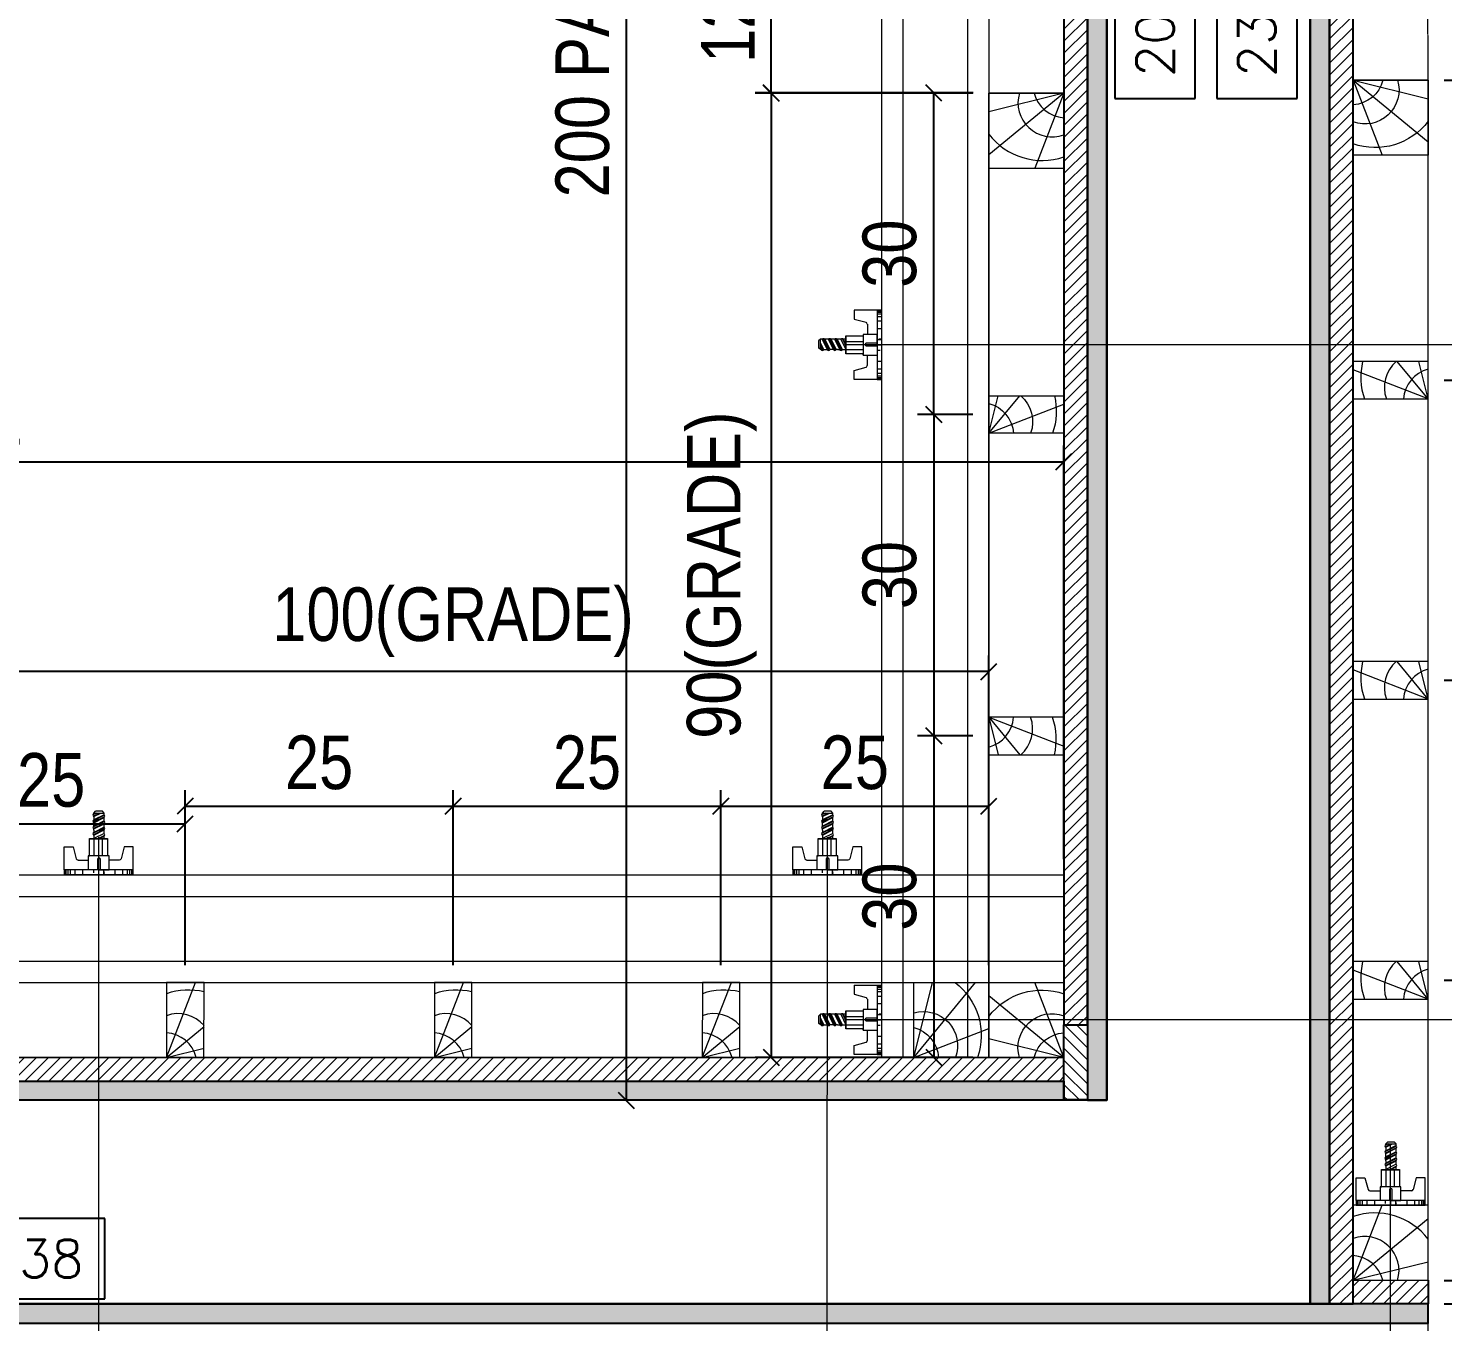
# Model space of a CAD drawing. Extents: x 14400 to 27878, y -21631 to 6985.
# Drawn here: x 23228.5 to 23492.5, y -616.9 to -375.5 of the extents above; entities that cross this region are included whole.
import ezdxf

# ---------------------------------------------------------------- set-up
doc = ezdxf.new("R2010")
doc.units = 0
for name, color, linetype in [('CHAPA', 1, 'Continuous'), ('COTA', 241, 'Continuous'), ('F-PILARES-S', 170, 'Continuous'), ('MEIO_PONT', 93, 'Continuous'), ('SARRAFO', 251, 'Continuous')]:
    doc.layers.add(name, color=color, linetype=linetype)
for name, color, linetype, lineweight in [('Hachura', 251, 'Continuous', 9), ('Madeira', 126, 'Continuous', 18), ('Perfil Metálico', 224, 'Continuous', 18)]:
    doc.layers.add(name, color=color, linetype=linetype, lineweight=lineweight)
doc.styles.add('COTA TECNICA 2X', font='techl___.ttf', dxfattribs={"height": 10})
doc.styles.add('ROMANS', font='romans.shx')
doc.dimstyles.new('SECAO PILAR', dxfattribs={"dimtxt": 10, "dimasz": 3, "dimexe": 3, "dimexo": 3, "dimgap": 3, "dimtad": 1, "dimdec": 1, "dimlfac": 0.5, "dimzin": 12, "dimdsep": 46, "dimtxsty": 'COTA TECNICA 2X', "dimblk1": 'OBLIQUE', "dimblk2": 'OBLIQUE', "dimsah": 1, "dimcen": 0.9, "dimclrd": 256, "dimclre": 256, "dimclrt": 256, "dimadec": 1, "dimazin": 3, "dimtfac": 1, "dimtdec": 1, "dimtmove": 0, "dimatfit": 3, "dimfxl": 1, "dimtolj": 1, "dimtzin": 12, "dimarcsym": 0})
doc.dimstyles.new('SECÇÃO 2', dxfattribs={"dimtxt": 7, "dimasz": 6, "dimexe": 0.18, "dimexo": 2, "dimgap": -4, "dimtad": 3, "dimdec": 1, "dimlfac": 0.5, "dimzin": 12, "dimdsep": 46, "dimtxsty": 'ROMANS', "dimblk": 'ARCHTICK', "dimcen": 0.09, "dimse1": 1, "dimse2": 1, "dimsd1": 1, "dimsd2": 1, "dimclrd": 180, "dimclre": 5, "dimclrt": 1, "dimadec": 0, "dimazin": 3, "dimtfac": 1, "dimtdec": 1, "dimtofl": 0, "dimtmove": 0, "dimatfit": 3, "dimldrblk": 'ARCHTICK', "dimfxl": 1, "dimtolj": 1, "dimtzin": 0, "dimarcsym": 0})

# ---------------------------------------------------------------- blocks, each defined once
blk = doc.blocks.new('*D153')
at = {"layer": 'COTA', "color": 180, "lineweight": -2, "transparency": 16777216}
for p, q in [((23446.3, -362.61), (23431.3, -362.61)), ((23431.3, -362.61), (23431.3, -388.61)), ((23446.3, -388.61), (23446.3, -362.61)), ((23431.3, -388.61), (23446.3, -388.61))]:
    blk.add_line(p, q, dxfattribs=at)
at = {"layer": 'Defpoints', "color": 0, "transparency": 16777216}
for p in [(23429.77, -175.61), (23429.77, -575.61), (23450.3, -575.61)]:
    blk.add_point(p, dxfattribs=at)
at = {"layer": 'COTA', "color": 1, "transparency": 16777216, "insert": (23438.8, -375.61), "char_height": 7, "attachment_point": 5, "rotation": 90, "style": 'ROMANS'}
blk.add_mtext('\\A1;200', dxfattribs=at)
blk = doc.blocks.new('_ArchTick')
at = {"color": 0, "linetype": 'ByBlock', "const_width": 0.15}
blk.add_lwpolyline([(-0.5, -0.5), (0.5, 0.5)], dxfattribs=at)
blk = doc.blocks.new('*D154')
at = {"layer": 'COTA', "color": 180, "lineweight": -2, "transparency": 16777216}
for p, q in [((23465.3, -362.61), (23450.3, -362.61)), ((23450.3, -362.61), (23450.3, -388.61)), ((23465.3, -388.61), (23465.3, -362.61)), ((23450.3, -388.61), (23465.3, -388.61))]:
    blk.add_line(p, q, dxfattribs=at)
at = {"layer": 'Defpoints', "color": 0, "transparency": 16777216}
for p in [(23467.77, -137.61), (23467.77, -613.61), (23469.3, -613.61)]:
    blk.add_point(p, dxfattribs=at)
at = {"layer": 'COTA', "color": 1, "transparency": 16777216, "insert": (23457.8, -375.61), "char_height": 7, "attachment_point": 5, "rotation": 90, "style": 'ROMANS'}
blk.add_mtext('\\A1;238', dxfattribs=at)
blk = doc.blocks.new('*D155')
at = {"layer": 'COTA', "color": 180, "lineweight": -2, "transparency": 16777216}
for p, q in [((23242.77, -597.65), (23216.77, -597.65)), ((23216.77, -597.65), (23216.77, -612.65)), ((23242.77, -612.65), (23242.77, -597.65)), ((23216.77, -612.65), (23242.77, -612.65))]:
    blk.add_line(p, q, dxfattribs=at)
at = {"layer": 'Defpoints', "color": 0, "transparency": 16777216}
for p in [(22991.77, -613.61), (23467.77, -613.61), (23467.77, -616.65)]:
    blk.add_point(p, dxfattribs=at)
at = {"layer": 'COTA', "color": 1, "transparency": 16777216, "insert": (23229.77, -605.15), "char_height": 7, "attachment_point": 5, "style": 'ROMANS'}
blk.add_mtext('\\A1;238', dxfattribs=at)
blk = doc.blocks.new('*D156')
at = {"layer": 'COTA', "color": 180, "lineweight": -2, "transparency": 16777216}
for p, q in [((23223.6, -576.81), (23197.93, -576.81)), ((23197.93, -576.81), (23197.93, -591.81)), ((23223.6, -591.81), (23223.6, -576.81)), ((23197.93, -591.81), (23223.6, -591.81))]:
    blk.add_line(p, q, dxfattribs=at)
at = {"layer": 'Defpoints', "color": 0, "transparency": 16777216}
for p in [(22991.77, -575.61), (23429.77, -575.61), (23429.77, -595.81)]:
    blk.add_point(p, dxfattribs=at)
at = {"layer": 'COTA', "color": 1, "transparency": 16777216, "insert": (23210.77, -584.31), "char_height": 7, "attachment_point": 5, "style": 'ROMANS'}
blk.add_mtext('\\A1;219', dxfattribs=at)
blk = doc.blocks.new('PONTALETE')
at = {"layer": 'Madeira'}
for q in [(2.71, 7), (7, 5.76), (7, 1.74)]:
    blk.add_line((0, 0), q, dxfattribs=at)
blk.add_lwpolyline([(0, 0), (7, 0), (7, 7), (0, 7)], close=True, dxfattribs=at)
for centre, radius, start, end in [((2.04, 0.06), 6.23, 37.2818, 109.0913), ((1.09, 0.9), 3.19, 343.603, 109.9847), ((-0.21, -0.78), 3.09, 14.6322, 86.0383)]:
    blk.add_arc(centre, radius, start, end, dxfattribs=at)
blk = doc.blocks.new('MEIO PONTALETE')
at = {"layer": 'Madeira'}
for q in [(2.71, 7), (3.5, 2.88), (3.5, 0.87)]:
    blk.add_line((0, 0), q, dxfattribs=at)
blk.add_lwpolyline([(0, 0), (3.5, 0), (3.5, 7), (0, 7)], close=True, dxfattribs=at)
for centre, radius, start, end in [((2.04, 0.06), 6.23, 76.4499, 109.0913), ((1.09, 0.9), 3.19, 40.9063, 109.9847), ((-0.21, -0.78), 3.09, 14.6322, 86.0383)]:
    blk.add_arc(centre, radius, start, end, dxfattribs=at)
blk = doc.blocks.new('_Oblique')
at = {"color": 0, "linetype": 'ByBlock', "lineweight": -2}
blk.add_line((-0.5, -0.5), (0.5, 0.5), dxfattribs=at)
blk = doc.blocks.new('*D159')
at = {"layer": 'COTA', "lineweight": -2, "transparency": 16777216}
for p, q in [((23492.77, -366.01), (23575.46, -366.01)), ((23572.46, -385.21), (23572.46, -366.01)), ((23492.77, -385.21), (23575.46, -385.21))]:
    blk.add_line(p, q, dxfattribs=at)
at = {"layer": 'Defpoints', "color": 0, "transparency": 16777216}
for p in [(23489.77, -366.01), (23572.46, -366.01), (23489.77, -385.21)]:
    blk.add_point(p, dxfattribs=at)
at = {"layer": 'COTA', "lineweight": -2, "transparency": 16777216, "xscale": 3, "yscale": 3, "zscale": 3}
for p, rotation in [((23572.46, -366.01), 90), ((23572.46, -385.21), 270)]:
    blk.add_blockref('_Oblique', p, dxfattribs=dict(at, rotation=rotation))
at = {"layer": 'COTA', "transparency": 16777216, "insert": (23564.33, -375.61), "char_height": 10, "attachment_point": 5, "rotation": 90, "style": 'COTA TECNICA 2X'}
blk.add_mtext('\\A1;9.6', dxfattribs=at)
blk = doc.blocks.new('*D191')
at = {"layer": 'COTA', "lineweight": -2, "transparency": 16777216}
for p, q in [((22969.67, -550.61), (22969.67, -453.41)), ((23421.77, -530.61), (23421.77, -453.41)), ((22969.67, -456.41), (23421.77, -456.41))]:
    blk.add_line(p, q, dxfattribs=at)
at = {"layer": 'Defpoints', "color": 0, "transparency": 16777216}
for p in [(23421.77, -456.41), (23421.77, -533.61), (22969.67, -553.61)]:
    blk.add_point(p, dxfattribs=at)
at = {"layer": 'COTA', "lineweight": -2, "transparency": 16777216, "xscale": 3, "yscale": 3, "zscale": 3, "rotation": 180}
blk.add_blockref('_Oblique', (22969.67, -456.41), dxfattribs=at)
at = {"layer": 'COTA', "lineweight": -2, "transparency": 16777216, "xscale": 3, "yscale": 3, "zscale": 3}
blk.add_blockref('_Oblique', (23421.77, -456.41), dxfattribs=at)
at = {"layer": 'COTA', "transparency": 16777216, "insert": (23195.72, -448.31), "char_height": 10, "attachment_point": 5, "style": 'COTA TECNICA 2X'}
blk.add_mtext('\\A1;226 PAINEL', dxfattribs=at)
blk = doc.blocks.new('*D187')
at = {"layer": 'COTA', "lineweight": -2, "transparency": 16777216}
for p, q in [((23207.74, -550.38), (23207.74, -520.98)), ((23257.76, -550.38), (23257.76, -520.98)), ((23207.74, -523.98), (23257.76, -523.98))]:
    blk.add_line(p, q, dxfattribs=at)
at = {"layer": 'Defpoints', "color": 0, "transparency": 16777216}
for p in [(23257.76, -523.98), (23207.74, -553.38), (23257.76, -553.38)]:
    blk.add_point(p, dxfattribs=at)
at = {"layer": 'COTA', "lineweight": -2, "transparency": 16777216, "xscale": 3, "yscale": 3, "zscale": 3, "rotation": 180}
blk.add_blockref('_Oblique', (23207.74, -523.98), dxfattribs=at)
at = {"layer": 'COTA', "lineweight": -2, "transparency": 16777216, "xscale": 3, "yscale": 3, "zscale": 3}
blk.add_blockref('_Oblique', (23257.76, -523.98), dxfattribs=at)
at = {"layer": 'COTA', "transparency": 16777216, "insert": (23232.75, -515.87), "char_height": 10, "attachment_point": 5, "style": 'COTA TECNICA 2X'}
blk.add_mtext('\\A1;25', dxfattribs=at)
blk = doc.blocks.new('*D188')
at = {"layer": 'COTA', "lineweight": -2, "transparency": 16777216}
for p, q in [((23257.76, -550.38), (23257.76, -517.7)), ((23307.76, -550.38), (23307.76, -517.7)), ((23257.76, -520.7), (23307.76, -520.7))]:
    blk.add_line(p, q, dxfattribs=at)
at = {"layer": 'Defpoints', "color": 0, "transparency": 16777216}
for p in [(23307.76, -520.7), (23257.76, -553.38), (23307.76, -553.38)]:
    blk.add_point(p, dxfattribs=at)
at = {"layer": 'COTA', "lineweight": -2, "transparency": 16777216, "xscale": 3, "yscale": 3, "zscale": 3, "rotation": 180}
blk.add_blockref('_Oblique', (23257.76, -520.7), dxfattribs=at)
at = {"layer": 'COTA', "lineweight": -2, "transparency": 16777216, "xscale": 3, "yscale": 3, "zscale": 3}
blk.add_blockref('_Oblique', (23307.76, -520.7), dxfattribs=at)
at = {"layer": 'COTA', "transparency": 16777216, "insert": (23282.76, -512.59), "char_height": 10, "attachment_point": 5, "style": 'COTA TECNICA 2X'}
blk.add_mtext('\\A1;25', dxfattribs=at)
blk = doc.blocks.new('*D189')
at = {"layer": 'COTA', "lineweight": -2, "transparency": 16777216}
for p, q in [((23307.76, -550.38), (23307.76, -517.7)), ((23357.76, -550.38), (23357.76, -517.7)), ((23307.76, -520.7), (23357.76, -520.7))]:
    blk.add_line(p, q, dxfattribs=at)
at = {"layer": 'Defpoints', "color": 0, "transparency": 16777216}
for p in [(23357.76, -520.7), (23307.76, -553.38), (23357.76, -553.38)]:
    blk.add_point(p, dxfattribs=at)
at = {"layer": 'COTA', "lineweight": -2, "transparency": 16777216, "xscale": 3, "yscale": 3, "zscale": 3, "rotation": 180}
blk.add_blockref('_Oblique', (23307.76, -520.7), dxfattribs=at)
at = {"layer": 'COTA', "lineweight": -2, "transparency": 16777216, "xscale": 3, "yscale": 3, "zscale": 3}
blk.add_blockref('_Oblique', (23357.76, -520.7), dxfattribs=at)
at = {"layer": 'COTA', "transparency": 16777216, "insert": (23332.76, -512.59), "char_height": 10, "attachment_point": 5, "style": 'COTA TECNICA 2X'}
blk.add_mtext('\\A1;25', dxfattribs=at)
blk = doc.blocks.new('*D190')
at = {"layer": 'COTA', "lineweight": -2, "transparency": 16777216}
for p, q in [((23207.74, -550.38), (23207.74, -492.6)), ((23407.75, -550.36), (23407.75, -492.6)), ((23407.75, -495.6), (23207.74, -495.6))]:
    blk.add_line(p, q, dxfattribs=at)
at = {"layer": 'Defpoints', "color": 0, "transparency": 16777216}
for p in [(23207.74, -495.6), (23207.74, -553.38), (23407.75, -553.36)]:
    blk.add_point(p, dxfattribs=at)
at = {"layer": 'COTA', "lineweight": -2, "transparency": 16777216, "xscale": 3, "yscale": 3, "zscale": 3, "rotation": 180}
blk.add_blockref('_Oblique', (23207.74, -495.6), dxfattribs=at)
at = {"layer": 'COTA', "lineweight": -2, "transparency": 16777216, "xscale": 3, "yscale": 3, "zscale": 3}
blk.add_blockref('_Oblique', (23407.75, -495.6), dxfattribs=at)
at = {"layer": 'COTA', "transparency": 16777216, "insert": (23307.75, -486.38), "char_height": 10, "attachment_point": 5, "style": 'COTA TECNICA 2X'}
blk.add_mtext('\\A1;100(GRADE)', dxfattribs=at)
blk = doc.blocks.new('*D196')
at = {"layer": 'COTA', "lineweight": -2, "transparency": 16777216}
for p, q in [((23357.76, -550.38), (23357.76, -517.7)), ((23407.75, -550.32), (23407.75, -517.7)), ((23357.76, -520.7), (23407.75, -520.7))]:
    blk.add_line(p, q, dxfattribs=at)
at = {"layer": 'Defpoints', "color": 0, "transparency": 16777216}
for p in [(23407.75, -520.7), (23357.76, -553.38), (23407.75, -553.32)]:
    blk.add_point(p, dxfattribs=at)
at = {"layer": 'COTA', "lineweight": -2, "transparency": 16777216, "xscale": 3, "yscale": 3, "zscale": 3, "rotation": 180}
blk.add_blockref('_Oblique', (23357.76, -520.7), dxfattribs=at)
at = {"layer": 'COTA', "lineweight": -2, "transparency": 16777216, "xscale": 3, "yscale": 3, "zscale": 3}
blk.add_blockref('_Oblique', (23407.75, -520.7), dxfattribs=at)
at = {"layer": 'COTA', "transparency": 16777216, "insert": (23382.76, -512.59), "char_height": 10, "attachment_point": 5, "style": 'COTA TECNICA 2X'}
blk.add_mtext('\\A1;25', dxfattribs=at)
blk = doc.blocks.new('*D216')
at = {"layer": 'COTA', "lineweight": -2, "transparency": 16777216}
for p, q in [((23404.82, -387.59), (23364.14, -387.59)), ((23367.14, -387.59), (23367.14, -567.59)), ((23404.8, -567.59), (23364.14, -567.59))]:
    blk.add_line(p, q, dxfattribs=at)
at = {"layer": 'Defpoints', "color": 0, "transparency": 16777216}
for p in [(23407.82, -387.59), (23367.14, -567.59), (23407.8, -567.59)]:
    blk.add_point(p, dxfattribs=at)
at = {"layer": 'COTA', "lineweight": -2, "transparency": 16777216, "xscale": 3, "yscale": 3, "zscale": 3}
for p, rotation in [((23367.14, -387.59), 90), ((23367.14, -567.59), 270)]:
    blk.add_blockref('_Oblique', p, dxfattribs=dict(at, rotation=rotation))
at = {"layer": 'COTA', "transparency": 16777216, "insert": (23357.91, -477.59), "char_height": 10, "attachment_point": 5, "rotation": 90, "style": 'COTA TECNICA 2X'}
blk.add_mtext('\\A1;90(GRADE)', dxfattribs=at)
blk = doc.blocks.new('*D217')
at = {"layer": 'COTA', "lineweight": -2, "transparency": 16777216}
for p, q in [((23404.81, -387.59), (23394.48, -387.59)), ((23397.48, -447.59), (23397.48, -387.59)), ((23404.78, -447.59), (23394.48, -447.59))]:
    blk.add_line(p, q, dxfattribs=at)
at = {"layer": 'Defpoints', "color": 0, "transparency": 16777216}
for p in [(23397.48, -387.59), (23407.81, -387.59), (23407.78, -447.59)]:
    blk.add_point(p, dxfattribs=at)
at = {"layer": 'COTA', "lineweight": -2, "transparency": 16777216, "xscale": 3, "yscale": 3, "zscale": 3}
for p, rotation in [((23397.48, -387.59), 90), ((23397.48, -447.59), 270)]:
    blk.add_blockref('_Oblique', p, dxfattribs=dict(at, rotation=rotation))
at = {"layer": 'COTA', "transparency": 16777216, "insert": (23389.27, -417.59), "char_height": 10, "attachment_point": 5, "rotation": 90, "style": 'COTA TECNICA 2X'}
blk.add_mtext('\\A1;30', dxfattribs=at)
blk = doc.blocks.new('*D218')
at = {"layer": 'COTA', "lineweight": -2, "transparency": 16777216}
for p, q in [((23404.78, -447.59), (23394.48, -447.59)), ((23397.48, -447.59), (23397.48, -507.59)), ((23404.78, -507.59), (23394.48, -507.59))]:
    blk.add_line(p, q, dxfattribs=at)
at = {"layer": 'Defpoints', "color": 0, "transparency": 16777216}
for p in [(23407.78, -447.59), (23397.48, -507.59), (23407.78, -507.59)]:
    blk.add_point(p, dxfattribs=at)
at = {"layer": 'COTA', "lineweight": -2, "transparency": 16777216, "xscale": 3, "yscale": 3, "zscale": 3}
for p, rotation in [((23397.48, -447.59), 90), ((23397.48, -507.59), 270)]:
    blk.add_blockref('_Oblique', p, dxfattribs=dict(at, rotation=rotation))
at = {"layer": 'COTA', "transparency": 16777216, "insert": (23389.27, -477.59), "char_height": 10, "attachment_point": 5, "rotation": 90, "style": 'COTA TECNICA 2X'}
blk.add_mtext('\\A1;30', dxfattribs=at)
blk = doc.blocks.new('*D219')
at = {"layer": 'COTA', "lineweight": -2, "transparency": 16777216}
for p, q in [((23404.78, -507.59), (23394.48, -507.59)), ((23397.48, -507.59), (23397.48, -567.59)), ((23404.78, -567.59), (23394.48, -567.59))]:
    blk.add_line(p, q, dxfattribs=at)
at = {"layer": 'Defpoints', "color": 0, "transparency": 16777216}
for p in [(23407.78, -507.59), (23397.48, -567.59), (23407.78, -567.59)]:
    blk.add_point(p, dxfattribs=at)
at = {"layer": 'COTA', "lineweight": -2, "transparency": 16777216, "xscale": 3, "yscale": 3, "zscale": 3}
for p, rotation in [((23397.48, -507.59), 90), ((23397.48, -567.59), 270)]:
    blk.add_blockref('_Oblique', p, dxfattribs=dict(at, rotation=rotation))
at = {"layer": 'COTA', "transparency": 16777216, "insert": (23389.27, -537.59), "char_height": 10, "attachment_point": 5, "rotation": 90, "style": 'COTA TECNICA 2X'}
blk.add_mtext('\\A1;30', dxfattribs=at)
blk = doc.blocks.new('*D220')
at = {"layer": 'COTA', "lineweight": -2, "transparency": 16777216}
for p, q in [((23404.78, -363.61), (23364.13, -363.61)), ((23367.13, -387.61), (23367.13, -363.61)), ((23404.78, -387.61), (23364.13, -387.61))]:
    blk.add_line(p, q, dxfattribs=at)
at = {"layer": 'Defpoints', "color": 0, "transparency": 16777216}
for p in [(23367.13, -363.61), (23407.78, -363.61), (23407.78, -387.61)]:
    blk.add_point(p, dxfattribs=at)
at = {"layer": 'COTA', "lineweight": -2, "transparency": 16777216, "xscale": 3, "yscale": 3, "zscale": 3}
for p, rotation in [((23367.13, -363.61), 90), ((23367.13, -387.61), 270)]:
    blk.add_blockref('_Oblique', p, dxfattribs=dict(at, rotation=rotation))
at = {"layer": 'COTA', "transparency": 16777216, "insert": (23359.07, -375.61), "char_height": 10, "attachment_point": 5, "rotation": 90, "style": 'COTA TECNICA 2X'}
blk.add_mtext('\\A1;12', dxfattribs=at)
blk = doc.blocks.new('*D221')
at = {"layer": 'COTA', "linetype": 'ByBlock', "lineweight": -2, "transparency": 16777216}
for p, q in [((23426.77, -175.53), (23337.05, -175.53)), ((23340.05, -175.53), (23340.05, -575.61)), ((23426.77, -575.61), (23337.05, -575.61))]:
    blk.add_line(p, q, dxfattribs=at)
at = {"layer": 'Defpoints', "color": 0, "linetype": 'ByBlock', "transparency": 16777216}
for p in [(23429.77, -175.53), (23340.05, -575.61), (23429.77, -575.61)]:
    blk.add_point(p, dxfattribs=at)
at = {"layer": 'COTA', "linetype": 'ByBlock', "lineweight": -2, "transparency": 16777216, "xscale": 3, "yscale": 3, "zscale": 3}
for p, rotation in [((23340.05, -175.53), 90), ((23340.05, -575.61), 270)]:
    blk.add_blockref('_Oblique', p, dxfattribs=dict(at, rotation=rotation))
at = {"layer": 'COTA', "linetype": 'ByBlock', "transparency": 16777216, "insert": (23331.95, -375.57), "char_height": 10, "attachment_point": 5, "rotation": 90, "style": 'COTA TECNICA 2X'}
blk.add_mtext('\\A1;200 PAINEL', dxfattribs=at)
blk = doc.blocks.new('*D227')
at = {"layer": 'COTA', "lineweight": -2, "transparency": 16777216}
for p, q in [((23492.75, -385.2), (23575.46, -385.2)), ((23572.46, -385.2), (23572.46, -609.21)), ((23492.78, -609.21), (23575.46, -609.21))]:
    blk.add_line(p, q, dxfattribs=at)
at = {"layer": 'Defpoints', "color": 0, "transparency": 16777216}
for p in [(23489.75, -385.2), (23489.78, -609.21), (23572.46, -609.21)]:
    blk.add_point(p, dxfattribs=at)
at = {"layer": 'COTA', "lineweight": -2, "transparency": 16777216, "xscale": 3, "yscale": 3, "zscale": 3}
for p, rotation in [((23572.46, -385.2), 90), ((23572.46, -609.21), 270)]:
    blk.add_blockref('_Oblique', p, dxfattribs=dict(at, rotation=rotation))
at = {"layer": 'COTA', "transparency": 16777216, "insert": (23563.24, -497.21), "char_height": 10, "attachment_point": 5, "rotation": 90, "style": 'COTA TECNICA 2X'}
blk.add_mtext('\\A1;112(GRADE)', dxfattribs=at)
blk = doc.blocks.new('*D228')
at = {"layer": 'COTA', "lineweight": -2, "transparency": 16777216}
for p, q in [((23492.77, -441.21), (23540.46, -441.21)), ((23537.46, -497.21), (23537.46, -441.21)), ((23492.77, -497.21), (23540.46, -497.21))]:
    blk.add_line(p, q, dxfattribs=at)
at = {"layer": 'Defpoints', "color": 0, "transparency": 16777216}
for p in [(23489.77, -441.21), (23537.46, -441.21), (23489.77, -497.21)]:
    blk.add_point(p, dxfattribs=at)
at = {"layer": 'COTA', "lineweight": -2, "transparency": 16777216, "xscale": 3, "yscale": 3, "zscale": 3}
for p, rotation in [((23537.46, -441.21), 90), ((23537.46, -497.21), 270)]:
    blk.add_blockref('_Oblique', p, dxfattribs=dict(at, rotation=rotation))
at = {"layer": 'COTA', "transparency": 16777216, "insert": (23529.37, -469.21), "char_height": 10, "attachment_point": 5, "rotation": 90, "style": 'COTA TECNICA 2X'}
blk.add_mtext('\\A1;28', dxfattribs=at)
blk = doc.blocks.new('*D229')
at = {"layer": 'COTA', "lineweight": -2, "transparency": 16777216}
for p, q in [((23492.77, -385.2), (23540.46, -385.2)), ((23537.46, -441.21), (23537.46, -385.2)), ((23492.77, -441.21), (23540.46, -441.21))]:
    blk.add_line(p, q, dxfattribs=at)
at = {"layer": 'Defpoints', "color": 0, "transparency": 16777216}
for p in [(23489.77, -385.2), (23537.46, -385.2), (23489.77, -441.21)]:
    blk.add_point(p, dxfattribs=at)
at = {"layer": 'COTA', "lineweight": -2, "transparency": 16777216, "xscale": 3, "yscale": 3, "zscale": 3}
for p, rotation in [((23537.46, -385.2), 90), ((23537.46, -441.21), 270)]:
    blk.add_blockref('_Oblique', p, dxfattribs=dict(at, rotation=rotation))
at = {"layer": 'COTA', "transparency": 16777216, "insert": (23529.37, -413.21), "char_height": 10, "attachment_point": 5, "rotation": 90, "style": 'COTA TECNICA 2X'}
blk.add_mtext('\\A1;28', dxfattribs=at)
blk = doc.blocks.new('*D230')
at = {"layer": 'COTA', "lineweight": -2, "transparency": 16777216}
for p, q in [((23492.77, -553.21), (23540.46, -553.21)), ((23537.46, -609.21), (23537.46, -553.21)), ((23492.74, -609.21), (23540.46, -609.21))]:
    blk.add_line(p, q, dxfattribs=at)
at = {"layer": 'Defpoints', "color": 0, "transparency": 16777216}
for p in [(23489.77, -553.21), (23537.46, -553.21), (23489.74, -609.21)]:
    blk.add_point(p, dxfattribs=at)
at = {"layer": 'COTA', "lineweight": -2, "transparency": 16777216, "xscale": 3, "yscale": 3, "zscale": 3}
for p, rotation in [((23537.46, -553.21), 90), ((23537.46, -609.21), 270)]:
    blk.add_blockref('_Oblique', p, dxfattribs=dict(at, rotation=rotation))
at = {"layer": 'COTA', "transparency": 16777216, "insert": (23529.37, -581.21), "char_height": 10, "attachment_point": 5, "rotation": 90, "style": 'COTA TECNICA 2X'}
blk.add_mtext('\\A1;28', dxfattribs=at)
blk = doc.blocks.new('*D231')
at = {"layer": 'COTA', "lineweight": -2, "transparency": 16777216}
for p, q in [((23492.77, -497.21), (23540.46, -497.21)), ((23537.46, -553.21), (23537.46, -497.21)), ((23492.77, -553.21), (23540.46, -553.21))]:
    blk.add_line(p, q, dxfattribs=at)
at = {"layer": 'Defpoints', "color": 0, "transparency": 16777216}
for p in [(23489.77, -497.21), (23537.46, -497.21), (23489.77, -553.21)]:
    blk.add_point(p, dxfattribs=at)
at = {"layer": 'COTA', "lineweight": -2, "transparency": 16777216, "xscale": 3, "yscale": 3, "zscale": 3}
for p, rotation in [((23537.46, -497.21), 90), ((23537.46, -553.21), 270)]:
    blk.add_blockref('_Oblique', p, dxfattribs=dict(at, rotation=rotation))
at = {"layer": 'COTA', "transparency": 16777216, "insert": (23529.37, -525.21), "char_height": 10, "attachment_point": 5, "rotation": 90, "style": 'COTA TECNICA 2X'}
blk.add_mtext('\\A1;28', dxfattribs=at)
blk = doc.blocks.new('*D232')
at = {"layer": 'COTA', "linetype": 'ByBlock', "lineweight": -2, "transparency": 16777216}
for p, q in [((23492.73, -137.61), (23640.24, -137.61)), ((23637.24, -137.61), (23637.24, -613.61)), ((23492.77, -613.61), (23640.24, -613.61))]:
    blk.add_line(p, q, dxfattribs=at)
at = {"layer": 'Defpoints', "color": 0, "linetype": 'ByBlock', "transparency": 16777216}
for p in [(23489.73, -137.61), (23489.77, -613.61), (23637.24, -613.61)]:
    blk.add_point(p, dxfattribs=at)
at = {"layer": 'COTA', "linetype": 'ByBlock', "lineweight": -2, "transparency": 16777216, "xscale": 3, "yscale": 3, "zscale": 3}
for p, rotation in [((23637.24, -137.61), 90), ((23637.24, -613.61), 270)]:
    blk.add_blockref('_Oblique', p, dxfattribs=dict(at, rotation=rotation))
at = {"layer": 'COTA', "linetype": 'ByBlock', "transparency": 16777216, "insert": (23629, -375.61), "char_height": 10, "attachment_point": 5, "rotation": 90, "style": 'COTA TECNICA 2X'}
blk.add_mtext('\\A1;238 PAINEL', dxfattribs=at)
blk = doc.blocks.new('C')
at = {"layer": 'Hachura', "color": 0}
for p, q in [((0, 3.22), (0, -3.22)), ((0.45, 3.22), (0, 3.22)), ((0.46, 3.16), (0, 3.16)), ((0.46, 3.05), (0, 3.05)), ((0.46, 2.88), (0, 2.88)), ((0, 2.75), (0, -1.16)), ((0.46, 2.65), (0, 2.65)), ((0.45, -3.23), (0.45, 3.22)), ((0.45, 3.22), (2.58, 3.22)), ((2.58, 3.22), (2.58, 2.39)), ((0.46, 2.23), (0, 2.23)), ((0.46, 1.51), (0, 1.51)), ((1.35, 1.94), (1.35, 0.96)), ((2.58, 2.39), (1.47, 2.09)), ((0.39, 0.49), (0.17, 0.49)), ((1.74, 0.97), (0.45, 0.97)), ((1.45, 0.1), (0.45, 0.1)), ((1.74, -0.97), (1.74, 0.97)), ((1.74, 0.97), (1.74, 0.84)), ((1.74, 0.97), (1.74, 0.84)), ((1.74, 0.84), (3.35, 0.84)), ((3.35, 0.45), (1.74, 0.45)), ((3.32, 0.84), (3.32, -0.84)), ((3.35, 0.84), (3.35, -0.84)), ((3.68, 0.45), (3.35, 0.45)), ((3.84, -0.52), (3.35, 0.45)), ((3.35, 0.06), (3.67, -0.57)), ((3.68, 0.45), (4.16, -0.52)), ((3.72, 0.5), (4.25, -0.57)), ((4.37, -0.55), (3.83, 0.53)), ((4.15, 0.45), (3.93, 0.45)), ((4.42, -0.52), (3.93, 0.45)), ((4.15, 0.45), (4.26, 0.45)), ((4.26, 0.45), (4.74, -0.52)), ((4.3, 0.5), (4.83, -0.57)), ((4.95, -0.55), (4.41, 0.53)), ((4.51, 0.45), (4.84, 0.45)), ((5, -0.52), (4.51, 0.45)), ((4.84, 0.45), (5.32, -0.52)), ((4.88, 0.5), (5.41, -0.57)), ((5.53, -0.55), (4.99, 0.53)), ((5.58, -0.52), (5.09, 0.45)), ((5.42, 0.45), (5.09, 0.45)), ((5.58, -0.52), (5.09, 0.45)), ((5.42, 0.45), (5.74, -0.19)), ((5.46, 0.5), (5.74, -0.07)), ((5.74, 0.19), (5.57, 0.53)), ((5.74, 0.32), (5.68, 0.45)), ((5.68, 0.45), (5.74, 0.45)), ((5.74, 0.45), (5.9, 0.29)), ((5.74, 0.45), (5.74, -0.52)), ((5.9, -0.36), (5.9, 0.29)), ((0.45, 0), (0, 0)), ((0.08, -0.48), (0.29, -0.48)), ((0.29, -0.48), (0.4, -0.48)), ((0.45, 0), (0.45, -0.97)), ((0.45, -0.16), (1.45, -0.16)), ((0.45, -0.65), (0.45, -0.32)), ((0.45, -3.23), (0.45, -0.65)), ((0.45, -0.97), (1.74, -0.97)), ((1.35, -1.94), (1.35, -0.97)), ((3.35, -0.32), (1.74, -0.32)), ((3.35, -0.84), (1.74, -0.84)), ((3.35, -0.07), (3.58, -0.52)), ((3.35, -0.52), (3.58, -0.52)), ((3.84, -0.52), (4.16, -0.52)), ((4.42, -0.52), (4.74, -0.52)), ((4.63, -0.52), (4.74, -0.52)), ((5, -0.52), (5.32, -0.52)), ((5.58, -0.52), (5.74, -0.52)), ((5.74, -0.52), (5.9, -0.36)), ((5.74, -0.52), (5.74, -0.52)), ((0.46, -1.52), (0, -1.52)), ((0.46, -2.23), (0, -2.23)), ((2.58, -2.39), (1.47, -2.1)), ((2.58, -3.23), (2.58, -2.39)), ((0.46, -2.65), (0, -2.65)), ((0.46, -2.88), (0, -2.88)), ((0.46, -3.05), (0, -3.05)), ((0.46, -3.16), (0, -3.16)), ((0, -3.22), (2.57, -3.22))]:
    blk.add_line(p, q, dxfattribs=at)
for centre, radius, start, end in [((1.52, 1.94), 0.161, 104.7436, 180), ((1.44, -0.03), 0.129, 272.695, 87.305), ((3.81, 0.39), 0.143, 25.5688, 154.4312), ((4.39, 0.39), 0.143, 25.5688, 154.4312), ((4.97, 0.39), 0.143, 25.5688, 154.4312), ((5.55, 0.39), 0.143, 25.5688, 154.4312), ((0.17, -0.37), 0.174, 221.744, 317.8592), ((3.71, -0.4), 0.174, 222.1408, 318.256), ((4.29, -0.4), 0.174, 222.1408, 318.256), ((4.87, -0.4), 0.174, 222.1408, 318.256), ((5.45, -0.4), 0.174, 222.1408, 318.256), ((5.61, -0.4), 0.174, 317.8592, 318.256), ((1.52, -1.94), 0.161, 180, 255.2564)]:
    blk.add_arc(centre, radius, start, end, dxfattribs=at)
blk = doc.blocks.new('*D243')
at = {"layer": 'COTA', "lineweight": -2, "transparency": 16777216}
for p, q in [((23524.54, -560.53), (23602.85, -560.53)), ((23599.85, -613.61), (23599.85, -560.53)), ((23492.77, -613.61), (23602.85, -613.61))]:
    blk.add_line(p, q, dxfattribs=at)
at = {"layer": 'Defpoints', "color": 0, "transparency": 16777216}
for p in [(23521.54, -560.53), (23599.85, -560.53), (23489.77, -613.61)]:
    blk.add_point(p, dxfattribs=at)
at = {"layer": 'COTA', "lineweight": -2, "transparency": 16777216, "xscale": 3, "yscale": 3, "zscale": 3}
for p, rotation in [((23599.85, -560.53), 90), ((23599.85, -613.61), 270)]:
    blk.add_blockref('_Oblique', p, dxfattribs=dict(at, rotation=rotation))
at = {"layer": 'COTA', "transparency": 16777216, "insert": (23591.74, -587.07), "char_height": 10, "attachment_point": 5, "rotation": 90, "style": 'COTA TECNICA 2X'}
blk.add_mtext('\\A1;26.5', dxfattribs=at)

msp = doc.modelspace()

# ---------------------------------------------------------------- hatches: boundary and pattern name
at = {"layer": 'Hachura'}
h = msp.add_hatch(color=256, dxfattribs=at)
h.dxf.hatch_style = 1
h.paths.add_polyline_path([(23467.768, -613.607), (23471.368, -613.607), (23471.368, -137.607), (23467.768, -137.607)])
h = msp.add_hatch(dxfattribs=at)
h.set_pattern_fill('ANSI31', color=256, scale=0.5, angle=360, style=0)
h.set_pattern_definition([(45, (30224.1123, 818.7031), (-1.122532, 1.122532), [])])
h.paths.add_polyline_path([(23471.368, -613.607), (23475.767, -613.607), (23475.767, -137.607), (23471.367, -137.607), (23471.368, -523.461), (23471.368, -523.461)])
h = msp.add_hatch(color=256, dxfattribs=at)
h.dxf.hatch_style = 1
h.paths.add_polyline_path([(23426.168, -575.607), (23429.768, -575.607), (23429.768, -175.607), (23426.168, -175.607)])
h = msp.add_hatch(dxfattribs=at)
h.set_pattern_fill('ANSI31', color=256, scale=0.5, angle=360, style=0)
h.set_pattern_definition([(45, (30174.5136, 766.63), (-1.122532, 1.122532), [])])
h.paths.add_polyline_path([(23421.769, -561.534), (23426.169, -561.534), (23426.168, -189.681), (23421.768, -189.681), (23421.769, -575.534), (23421.769, -575.534)])
h = msp.add_hatch(dxfattribs=at)
h.set_pattern_fill('ANSI31', color=256, scale=0.5, angle=270, style=0)
h.set_pattern_definition([(315, (46022.9049, -11366.9772), (1.12253202, 1.12253202), [])])
h.paths.add_polyline_path([(23426.169, -561.534), (23421.769, -561.534), (23421.769, -575.534), (23426.169, -575.534)])
h = msp.add_hatch(dxfattribs=at)
h.set_pattern_fill('ANSI31', color=256, scale=0.5, angle=360, style=0)
h.set_pattern_definition([(45, (30134.5136, 773.63), (-1.122532, 1.122532), [])])
h.paths.add_polyline_path([(22969.768, -572.007), (22969.768, -567.565), (23421.769, -567.607), (23421.769, -572.007)])
h = msp.add_hatch(color=256, dxfattribs=at)
h.dxf.hatch_style = 1
h.paths.add_polyline_path([(22969.768, -572.007), (22969.768, -575.607), (23421.769, -575.607), (23421.769, -572.007)])
h = msp.add_hatch(dxfattribs=at)
h.set_pattern_fill('ANSI31', color=256, scale=0.5, angle=360, style=0)
h.set_pattern_definition([(45, (32418.2473, 21777.856), (-1.12253202, 1.12253202), [])])
h.paths.add_polyline_path([(23475.768, -609.207), (23475.768, -613.607), (23489.768, -613.607), (23489.768, -609.207)])
h = msp.add_hatch(color=256, dxfattribs=at)
h.dxf.hatch_style = 1
h.paths.add_polyline_path([(23489.768, -617.207), (23489.768, -613.607), (22969.768, -613.607), (22969.768, -617.207)])

# ---------------------------------------------------------------- linework, layer by layer
at = {"layer": 'CHAPA'}
for points in [[(23467.768, -613.607), (23471.368, -613.607), (23471.368, -137.607), (23467.768, -137.607)], [(23426.168, -575.607), (23429.768, -575.607), (23429.768, -175.607), (23426.168, -175.607)], [(23421.769, -575.607), (22969.768, -575.607), (22969.768, -572.007), (23421.769, -572.007)], [(23489.768, -613.607), (22969.768, -613.607), (22969.768, -617.207), (23489.768, -617.207)]]:
    msp.add_lwpolyline(points, close=True, dxfattribs=at)
at = {"layer": 'F-PILARES-S', "linetype": 'Continuous'}
msp.add_lwpolyline([(23467.768, -613.607), (23467.768, -137.607), (22991.768, -137.607), (22991.768, -175.607), (23429.768, -175.607), (23429.768, -575.607), (22991.768, -575.607), (22991.768, -613.607), (23467.768, -613.607)], dxfattribs=at)
at = {"layer": 'Hachura'}
for p, q in [((23521.215, -434.589), (23380.8, -434.589)), ((23241.617, -666.35), (23241.625, -526.465)), ((23377.617, -666.35), (23377.625, -526.465)), ((23521.215, -560.589), (23380.8, -560.589)), ((23482.746, -666.35), (23482.75, -583.73))]:
    msp.add_line(p, q, dxfattribs=at)
msp.add_lwpolyline([(22969.768, -567.607), (23421.769, -567.607), (23421.769, -572.007), (22969.768, -572.007)], close=True, dxfattribs=at)
at = {"layer": 'Madeira'}
for points in [[(23489.768, -385.207), (23475.768, -385.207), (23475.768, -609.207), (23489.768, -609.207)], [(23421.769, -567.607), (23407.769, -567.607), (23407.769, -387.607), (23421.769, -387.607)], [(23207.776, -567.605), (23207.792, -553.605), (23407.785, -553.607), (23407.769, -567.607)]]:
    msp.add_lwpolyline(points, close=True, dxfattribs=at)
at = {"layer": 'Perfil Metálico'}
msp.add_lwpolyline([(23489.731, -61.666), (23509.731, -61.666), (23509.745, -691.658), (23489.745, -691.658)], close=True, dxfattribs=at)
for points in [[(23387.783, -567.607), (23387.769, -183.608), (23407.769, -183.608), (23407.783, -567.607)], [(23391.783, -567.607), (23391.769, -183.608)], [(23403.769, -183.608), (23403.783, -567.607)], [(23421.769, -533.608), (22919.553, -533.609), (22919.553, -553.609), (23421.769, -553.608)], [(23421.769, -537.608), (22919.553, -537.609)], [(22919.553, -549.609), (23421.769, -549.608)]]:
    msp.add_lwpolyline(points, dxfattribs=at)
at = {"layer": 'SARRAFO'}
for points in [[(23471.368, -613.607), (23475.768, -613.607), (23475.768, -137.607), (23471.368, -137.607)], [(23421.769, -561.534), (23426.169, -561.534), (23426.169, -189.681), (23421.769, -189.681)], [(23421.769, -575.534), (23421.769, -561.534), (23426.169, -561.534), (23426.169, -575.534)]]:
    msp.add_lwpolyline(points, close=True, dxfattribs=at)
msp.add_lwpolyline([(23489.768, -609.207), (23489.768, -613.607), (23475.768, -613.607)], dxfattribs=at)

# ---------------------------------------------------------------- block references
at = {"layer": 'Hachura', "linetype": 'Continuous', "xscale": 2, "yscale": 2, "zscale": 2}
for p, rotation in [((23387.8, -434.598), 180), ((23241.615, -533.465), 90.00000000000001), ((23377.615, -533.465), 90.00000000000001), ((23387.8, -560.598), 180), ((23482.75, -595.207), 90.00000000000001)]:
    msp.add_blockref('C', p, dxfattribs=dict(at, rotation=rotation))
at = {"layer": 'Madeira'}
for name, p, xscale, yscale, zscale, rotation in [('MEIO PONTALETE', (23254.276, -567.604), 1.999999997962732, 1.999999997962732, 1.999999997962732, 359.9370893031033), ('MEIO PONTALETE', (23304.276, -567.604), 1.999999997962732, 1.999999997962732, 1.999999997962732, 359.9370893031033), ('MEIO PONTALETE', (23354.276, -567.604), 1.999999997962732, 1.999999997962732, 1.999999997962732, 359.9370893031033), ('PONTALETE', (23393.769, -567.592), -2, 2, 2, 269.9370893031033)]:
    msp.add_blockref(name, p, dxfattribs=dict(at, xscale=xscale, yscale=yscale, zscale=zscale, rotation=rotation))
at = {"layer": 'MEIO_PONT'}
for name, p, xscale, yscale, zscale, rotation in [('PONTALETE', (23475.768, -385.207), -2, 2, 2, 180), ('PONTALETE', (23421.769, -387.607), 2, 2, 2, 179.9999999999999), ('MEIO PONTALETE', (23489.768, -444.707), 1.999999997962732, 1.999999997962732, 1.999999997962732, 90), ('MEIO PONTALETE', (23407.769, -451.107), -1.999999997962732, 1.999999997962732, 1.999999997962732, 270), ('MEIO PONTALETE', (23489.768, -500.707), 1.999999997962732, 1.999999997962732, 1.999999997962732, 90), ('MEIO PONTALETE', (23407.769, -504.107), 1.999999997962732, 1.999999997962732, 1.999999997962732, 269.9999999999999), ('MEIO PONTALETE', (23489.768, -556.707), 1.999999997962732, 1.999999997962732, 1.999999997962732, 90)]:
    msp.add_blockref(name, p, dxfattribs=dict(at, xscale=xscale, yscale=yscale, zscale=zscale, rotation=rotation))
at = {"layer": 'MEIO_PONT', "yscale": 2, "zscale": 2}
for p, xscale in [((23421.769, -567.607), -2), ((23475.768, -609.207), 2)]:
    msp.add_blockref('PONTALETE', p, dxfattribs=dict(at, xscale=xscale))

# ---------------------------------------------------------------- dimensions: what is measured, and where the dimension line sits
at = {"layer": 'COTA', "linetype": 'ByBlock'}
dim = msp.add_linear_dim(base=(23637.237, -613.607), p1=(23489.733, -137.607), p2=(23489.768, -613.607), angle=270, text='<> PAINEL', dimstyle='SECAO PILAR', override={"dimtmove": 1}, dxfattribs=at)
dim.commit()
dim.dimension.update_dxf_attribs({"geometry": '*D232', "text_midpoint": (23637.237, -375.607), "dimtype": 160})
at = {"layer": 'COTA'}
for base, p1, p2, dimstyle, picture, middle in [((23469.302, -613.607), (23467.768, -137.607), (23467.768, -613.607), 'SECÇÃO 2', '*D154', (23469.302, -375.607)), ((23450.302, -575.607), (23429.768, -175.607), (23429.768, -575.607), 'SECÇÃO 2', '*D153', (23450.302, -375.607)), ((23572.464, -366.007), (23489.768, -385.207), (23489.768, -366.007), 'SECAO PILAR', '*D159', (23572.464, -375.607))]:
    dim = msp.add_linear_dim(base=base, p1=p1, p2=p2, angle=90, dimstyle=dimstyle, dxfattribs=at)
    dim.commit()
    dim.dimension.update_dxf_attribs({"geometry": picture, "text_midpoint": middle, "dimtype": 160})
at = {"layer": 'COTA', "linetype": 'ByBlock'}
dim = msp.add_linear_dim(base=(23340.053, -575.607), p1=(23429.768, -175.534), p2=(23429.768, -575.607), angle=270, text='<> PAINEL', dimstyle='SECAO PILAR', override={"dimtmove": 1}, dxfattribs=at)
dim.commit()
dim.dimension.update_dxf_attribs({"geometry": '*D221', "text_midpoint": (23331.951, -375.571)})
at = {"layer": 'COTA'}
for base, p1, p2, picture, middle in [((23367.128, -363.607), (23407.777, -387.607), (23407.777, -363.607), '*D220', (23359.07, -375.607)), ((23537.462, -385.205), (23489.768, -441.207), (23489.768, -385.205), '*D229', (23529.367, -413.206)), ((23397.484, -387.595), (23407.777, -447.595), (23407.807, -387.595), '*D217', (23389.265, -417.595)), ((23537.462, -441.207), (23489.768, -497.207), (23489.768, -441.207), '*D228', (23529.367, -469.207)), ((23397.484, -507.595), (23407.777, -447.595), (23407.777, -507.595), '*D218', (23389.265, -477.595)), ((23537.462, -497.207), (23489.768, -553.207), (23489.768, -497.207), '*D231', (23529.367, -525.207)), ((23397.484, -567.595), (23407.777, -507.595), (23407.783, -567.595), '*D219', (23389.265, -537.595)), ((23537.462, -553.207), (23489.738, -609.207), (23489.768, -553.207), '*D230', (23529.367, -581.207)), ((23599.85, -560.53), (23489.768, -613.607), (23521.537, -560.53), '*D243', (23591.74, -587.069))]:
    dim = msp.add_linear_dim(base=base, p1=p1, p2=p2, angle=90, dimstyle='SECAO PILAR', dxfattribs=at)
    dim.commit()
    dim.dimension.update_dxf_attribs({"geometry": picture, "text_midpoint": middle})
for base, p1, p2, picture, middle in [((23572.464, -609.207), (23489.754, -385.205), (23489.78, -609.207), '*D227', (23563.243, -497.206)), ((23367.135, -567.595), (23407.821, -387.595), (23407.796, -567.595), '*D216', (23357.915, -477.595))]:
    dim = msp.add_linear_dim(base=base, p1=p1, p2=p2, angle=90, text='<>(GRADE)', dimstyle='SECAO PILAR', dxfattribs=at)
    dim.commit()
    dim.dimension.update_dxf_attribs({"geometry": picture, "text_midpoint": middle})
dim = msp.add_linear_dim(base=(23421.769, -456.413), p1=(22969.674, -553.611), p2=(23421.769, -533.608), text='<> PAINEL', dimstyle='SECAO PILAR', dxfattribs=at)
dim.commit()
dim.dimension.update_dxf_attribs({"geometry": '*D191', "text_midpoint": (23195.722, -456.413), "dimtype": 160})
dim = msp.add_linear_dim(base=(23207.74, -495.597), p1=(23407.754, -553.362), p2=(23207.74, -553.38), text='<>(GRADE)', dimstyle='SECAO PILAR', dxfattribs=at)
dim.commit()
dim.dimension.update_dxf_attribs({"geometry": '*D190', "text_midpoint": (23307.747, -486.376)})
for base, p1, p2, picture, middle in [((23307.761, -520.7), (23257.761, -553.378), (23307.761, -553.378), '*D188', (23282.761, -512.59)), ((23357.761, -520.7), (23307.761, -553.378), (23357.761, -553.378), '*D189', (23332.761, -512.59)), ((23407.754, -520.7), (23357.761, -553.378), (23407.754, -553.323), '*D196', (23382.757, -512.59)), ((23257.761, -523.979), (23207.74, -553.38), (23257.761, -553.378), '*D187', (23232.75, -515.869))]:
    dim = msp.add_linear_dim(base=base, p1=p1, p2=p2, dimstyle='SECAO PILAR', dxfattribs=at)
    dim.commit()
    dim.dimension.update_dxf_attribs({"geometry": picture, "text_midpoint": middle})
for base, p1, p2, picture, middle in [((23429.768, -595.813), (22991.768, -575.607), (23429.768, -575.607), '*D156', (23210.768, -595.813)), ((23467.768, -616.653), (22991.768, -613.607), (23467.768, -613.607), '*D155', (23229.768, -616.653))]:
    dim = msp.add_linear_dim(base=base, p1=p1, p2=p2, dimstyle='SECÇÃO 2', dxfattribs=at)
    dim.commit()
    dim.dimension.update_dxf_attribs({"geometry": picture, "text_midpoint": middle, "dimtype": 160})

doc.saveas('drawing.dxf')
